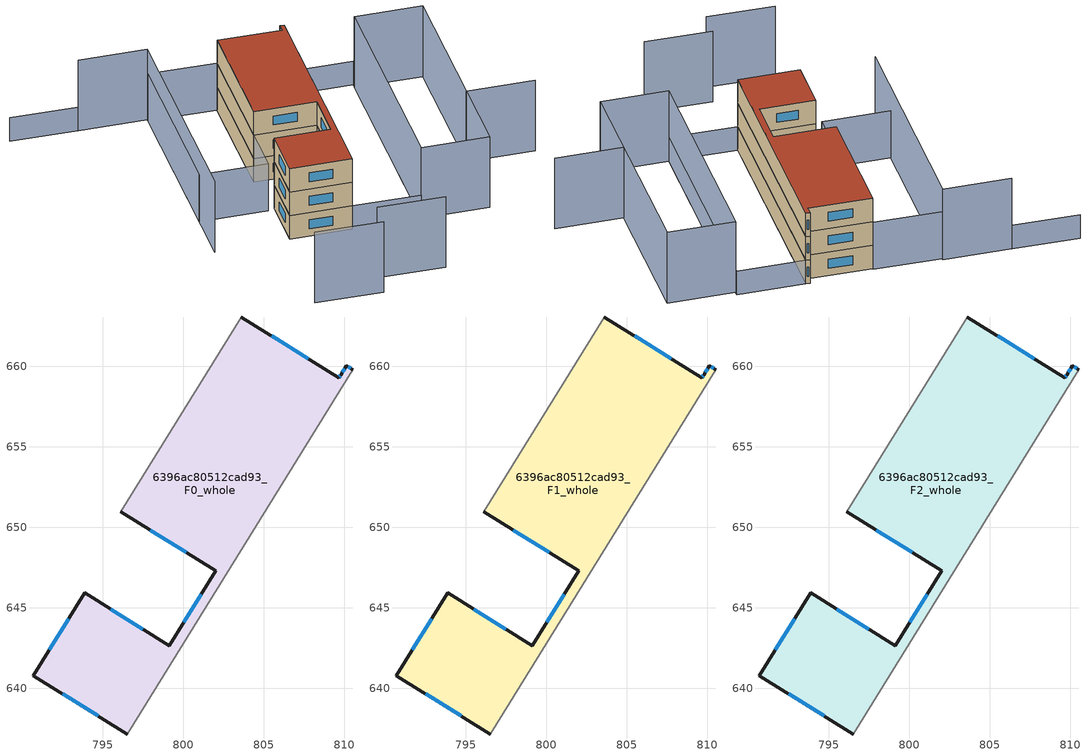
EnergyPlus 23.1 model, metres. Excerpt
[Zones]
6396ac80512cad93_F0_whole
 floor ground (EU_floor_Construction): 810.13,660.03 810.52,659.79 796.53,637.16 790.68,640.79 793.86,645.92 799.13,642.65 802.02,647.29 796.11,650.96 803.59,663.06 809.67,659.29 809.77,659.45 z0
 wall outside (EU_wall_Construction): 810.52,659.79 810.13,660.03 809.77,659.45 809.67,659.29 803.59,663.06 / 796.11,650.96 802.02,647.29 799.13,642.65 793.86,645.92 790.68,640.79 796.53,637.16 z0:3
 wall adiabatic (EU_wall_Construction): 796.53,637.16 810.52,659.79 / 803.59,663.06 796.11,650.96 z0:3
 window (EU_Window_Construction): 810.02,659.85 809.88,659.63 / 810.4,659.87 810.25,659.96 / 792.5,639.66 794.7,638.29 / 792.87,644.32 791.67,642.39 / 797.49,643.67 795.5,644.9 / 801.12,645.85 800.03,644.1 / 797.95,649.82 800.18,648.44 / 807.77,660.47 805.49,661.89 / 809.73,659.4 809.7,659.34 z0.93:2.07
6396ac80512cad93_F1_whole
 floor to 6396ac80512cad93_F0_whole (EU_floor_Construction): 810.13,660.03 810.52,659.79 796.53,637.16 790.68,640.79 793.86,645.92 799.13,642.65 802.02,647.29 796.11,650.96 803.59,663.06 809.67,659.29 809.76,659.45 z3
 wall outside (EU_wall_Construction): 810.52,659.79 810.13,660.03 809.77,659.45 809.67,659.29 803.59,663.06 / 796.11,650.96 802.02,647.29 799.13,642.65 793.86,645.92 790.68,640.79 796.53,637.16 z3:6
 wall adiabatic (EU_wall_Construction): 796.53,637.16 810.52,659.79 / 803.59,663.06 796.11,650.96 z3:6
 window (EU_Window_Construction): 810.02,659.85 809.88,659.63 / 810.4,659.87 810.25,659.96 / 792.5,639.66 794.7,638.29 / 792.87,644.32 791.67,642.39 / 797.49,643.67 795.5,644.9 / 801.12,645.85 800.03,644.1 / 797.95,649.82 800.18,648.44 / 807.77,660.47 805.49,661.89 / 809.73,659.4 809.7,659.34 z3.93:5.07
6396ac80512cad93_F2_whole
 floor to 6396ac80512cad93_F1_whole (EU_floor_Construction): 810.13,660.03 810.52,659.79 796.53,637.16 790.68,640.79 793.86,645.92 799.13,642.65 802.02,647.29 796.11,650.96 803.59,663.06 809.67,659.29 809.76,659.45 z6
 wall outside (EU_wall_Construction): 810.52,659.79 810.13,660.03 809.77,659.45 809.67,659.29 803.59,663.06 / 796.11,650.96 802.02,647.29 799.13,642.65 793.86,645.92 790.68,640.79 796.53,637.16 z6:9
 wall adiabatic (EU_wall_Construction): 796.53,637.16 810.52,659.79 / 803.59,663.06 796.11,650.96 z6:9
 window (EU_Window_Construction): 810.02,659.85 809.88,659.63 / 810.4,659.87 810.25,659.96 / 792.5,639.66 794.7,638.29 / 792.87,644.32 791.67,642.39 / 797.49,643.67 795.5,644.9 / 801.12,645.85 800.03,644.1 / 797.95,649.82 800.18,648.44 / 807.77,660.47 805.49,661.89 / 809.73,659.4 809.7,659.34 z6.93:8.07
 roof outside (EU_roof_Construction): 799.13,642.65 793.86,645.92 790.68,640.79 796.53,637.16 810.52,659.79 810.13,660.03 809.77,659.45 809.67,659.29 803.59,663.06 796.11,650.96 802.02,647.29 z9
shading: 791.52,628.94 797.86,624.94 / 820.74,632.95 814.26,636.96 / 783.44,630.57 789.92,626.56 / 790.8,671.39 797.29,667.37 / 797.29,667.37 783.46,645.01 / 803.05,633.23 816.75,655.37 / 816.75,655.37 823.19,651.38 / 823.19,651.38 809.49,629.25 / 809.49,629.25 803.05,633.23 z0:9; 784.38,675.38 790.81,671.41 / 817,655.78 803,633.15 / 803,633.15 796.52,637.15 / 796.52,637.15 810.52,659.79 / 810.52,659.79 817,655.78 z0:3; 803.67,663.19 793.12,646.13 / 793.12,646.13 786.63,650.14 / 786.63,650.14 797.19,667.2 / 797.19,667.2 803.67,663.19 z0:6
[Building]
EU S2 Campaign: North Axis=0; Terrain=City; Solar Distribution=FullExterior
[Site:Location]
Montreal-Trudeau.Intl.AP: Latitude=45.4667; Longitude=-73.75; Time Zone=-5; Elevation=36
[SizingPeriod:WeatherFileDays]
AnnualSizingPeriod: Begin Month=1; Begin Day of Month=1; End Month=12; End Day of Month=31; Day of Week for Start Day=Monday; Use Weather File Daylight Saving Period=No; Use Weather File Rain and Snow Indicators=No
[MATERIAL]
EU_InternalMass_Material: Roughness=MediumRough; Thickness=0.1; Conductivity=1; Density=1800; Specific Heat=900; Thermal Absorptance=0.9; Solar Absorptance=0.7; Visible Absorptance=0.7
[MATERIAL:NOMASS] Roughness=MediumRough; Thermal Absorptance=0.9; Solar Absorptance=0.7; Visible Absorptance=0.7
Name | Thermal Resistance
EU_wall_NoMass; EU_floor_NoMass | 1.36485
EU_roof_NoMass | 2.55992
[WINDOWMATERIAL:SIMPLEGLAZINGSYSTEM]
EU_Window_SimpleGlazing: UFactor=3.92339; Solar Heat Gain Coefficient=0.8; Visible Transmittance=0.8
[CONSTRUCTION]
EU_wall_Construction: EU_wall_NoMass
EU_roof_Construction: EU_roof_NoMass
EU_floor_Construction: EU_floor_NoMass
EU_Window_Construction: EU_Window_SimpleGlazing
EU_InternalMass_Construction: EU_InternalMass_Material
[ZONE] Type=1; Multiplier=1; Ceiling Height=autocalculate; Volume=461.799; Floor Area=autocalculate; Part of Total Floor Area=Yes
6396ac80512cad93_F0_whole; 6396ac80512cad93_F1_whole; 6396ac80512cad93_F2_whole
[INTERNALMASS] Construction=EU_InternalMass_Construction; Surface Area=153.932
Name | Zone or ZoneList
6396ac80512cad93_F0_whole_EU_InternalMass | 6396ac80512cad93_F0_whole
6396ac80512cad93_F1_whole_EU_InternalMass | 6396ac80512cad93_F1_whole
6396ac80512cad93_F2_whole_EU_InternalMass | 6396ac80512cad93_F2_whole
[OTHEREQUIPMENT] Fuel Type=Electricity; Design Level Calculation Method=Watts/Area; Power per Zone Floor Area=1; Fraction Latent=0; Fraction Radiant=0; Fraction Lost=0; Carbon Dioxide Generation Rate=0; EndUse Subcategory=EU_Step8_InternalGains
Name | Zone or ZoneList or Space or SpaceList | Schedule
EU_Step8_InternalGain_6396ac80512cad93_F0_whole_f000 | 6396ac80512cad93_F0_whole | EU_Step8_GainSchedule_6396ac80512cad93_F0_whole_f000
EU_Step8_InternalGain_6396ac80512cad93_F1_whole_f000 | 6396ac80512cad93_F1_whole | EU_Step8_GainSchedule_6396ac80512cad93_F1_whole_f000
EU_Step8_InternalGain_6396ac80512cad93_F2_whole_f000 | 6396ac80512cad93_F2_whole | EU_Step8_GainSchedule_6396ac80512cad93_F2_whole_f000
[ZONEVENTILATION:DESIGNFLOWRATE] Schedule=EU_AlwaysOn; Design Flow Rate Calculation Method=AirChanges/Hour; Air Changes per Hour=0.860309; Ventilation Type=Natural; Fan Pressure Rise=0; Fan Total Efficiency=1; Constant Term Coefficient=1; Temperature Term Coefficient=0; Velocity Term Coefficient=0; Velocity Squared Term Coefficient=0; Minimum Indoor Temperature=-100; Maximum Indoor Temperature=100; Delta Temperature=-100; Minimum Outdoor Temperature=-100; Maximum Outdoor Temperature=100; Maximum Wind Speed=40
Name | Zone or ZoneList or Space or SpaceList
EU_ConstantAir_6396ac80512cad93_F0_whole | 6396ac80512cad93_F0_whole
EU_ConstantAir_6396ac80512cad93_F1_whole | 6396ac80512cad93_F1_whole
EU_ConstantAir_6396ac80512cad93_F2_whole | 6396ac80512cad93_F2_whole
[HVACTEMPLATE:THERMOSTAT] Constant Heating Setpoint=20; Constant Cooling Setpoint=50
EU_HeatOnly_6396ac80512cad93_F0_whole; EU_HeatOnly_6396ac80512cad93_F1_whole; EU_HeatOnly_6396ac80512cad93_F2_whole
[HVACTEMPLATE:ZONE:IDEALLOADSAIRSYSTEM] System Availability Schedule=EU_AlwaysOn; Maximum Heating Supply Air Temperature=50; Minimum Cooling Supply Air Temperature=13; Maximum Heating Supply Air Humidity Ratio=0.0156; Minimum Cooling Supply Air Humidity Ratio=0.0077; Heating Limit=NoLimit; Cooling Limit=NoLimit; Heating Availability Schedule=EU_AlwaysOn; Cooling Availability Schedule=EU_CoolingOff; Dehumidification Control Type=ConstantSensibleHeatRatio; Cooling Sensible Heat Ratio=0.7; Dehumidification Setpoint=60; Humidification Control Type=None; Humidification Setpoint=30; Outdoor Air Method=None; Outdoor Air Flow Rate per Person=0.00944; Outdoor Air Flow Rate per Zone Floor Area=0; Outdoor Air Flow Rate per Zone=0; Demand Controlled Ventilation Type=None; Outdoor Air Economizer Type=NoEconomizer; Heat Recovery Type=None; Sensible Heat Recovery Effectiveness=0.7; Latent Heat Recovery Effectiveness=0.65
Name | Template Thermostat
6396ac80512cad93_F0_whole | EU_HeatOnly_6396ac80512cad93_F0_whole
6396ac80512cad93_F1_whole | EU_HeatOnly_6396ac80512cad93_F1_whole
6396ac80512cad93_F2_whole | EU_HeatOnly_6396ac80512cad93_F2_whole
[SIZING:ZONE] Zone Cooling Design Supply Air Temperature Input Method=SupplyAirTemperature; Zone Cooling Design Supply Air Temperature=13; Zone Heating Design Supply Air Temperature Input Method=SupplyAirTemperature; Zone Heating Design Supply Air Temperature=50; Zone Cooling Design Supply Air Humidity Ratio=0.008; Zone Heating Design Supply Air Humidity Ratio=0.008; Cooling Design Air Flow Method=DesignDay; Cooling Design Air Flow Rate=0; Cooling Minimum Air Flow per Zone Floor Area=0.000762; Cooling Minimum Air Flow=0; Cooling Minimum Air Flow Fraction=0.2; Heating Design Air Flow Method=DesignDay; Heating Design Air Flow Rate=0; Heating Maximum Air Flow per Zone Floor Area=0.002032; Heating Maximum Air Flow=0.141576; Heating Maximum Air Flow Fraction=0.3; Account for Dedicated Outdoor Air System=No; Dedicated Outdoor Air System Control Strategy=NeutralSupplyAir; Dedicated Outdoor Air Low Setpoint Temperature for Design=autosize; Dedicated Outdoor Air High Setpoint Temperature for Design=autosize; Zone Load Sizing Method=Sensible Load Only No Latent Load; Zone Latent Cooling Design Supply Air Humidity Ratio Input Method=HumidityRatioDifference; Zone Cooling Design Supply Air Humidity Ratio Difference=0.005; Zone Latent Heating Design Supply Air Humidity Ratio Input Method=HumidityRatioDifference; Zone Humidification Design Supply Air Humidity Ratio Difference=0.005
6396ac80512cad93_F0_whole; 6396ac80512cad93_F1_whole; 6396ac80512cad93_F2_whole
[SCHEDULE:CONSTANT]
Name | Hourly Value
EU_AlwaysOn | 1
EU_CoolingOff | 0
[SCHEDULE:FILE] Column Number=1; Rows to Skip at Top=0; Number of Hours of Data=8760; Column Separator=Comma; Interpolate to Timestep=No; Minutes per Item=60; Adjust Schedule for Daylight Savings=Yes
Name | File
EU_Step8_GainSchedule_6396ac80512cad93_F0_whole_f000 | ../../schedules/6396ac80512cad93/6396ac80512cad93_F0_whole_f000_gain.csv
EU_Step8_GainSchedule_6396ac80512cad93_F1_whole_f000 | ../../schedules/6396ac80512cad93/6396ac80512cad93_F1_whole_f000_gain.csv
EU_Step8_GainSchedule_6396ac80512cad93_F2_whole_f000 | ../../schedules/6396ac80512cad93/6396ac80512cad93_F2_whole_f000_gain.csv
